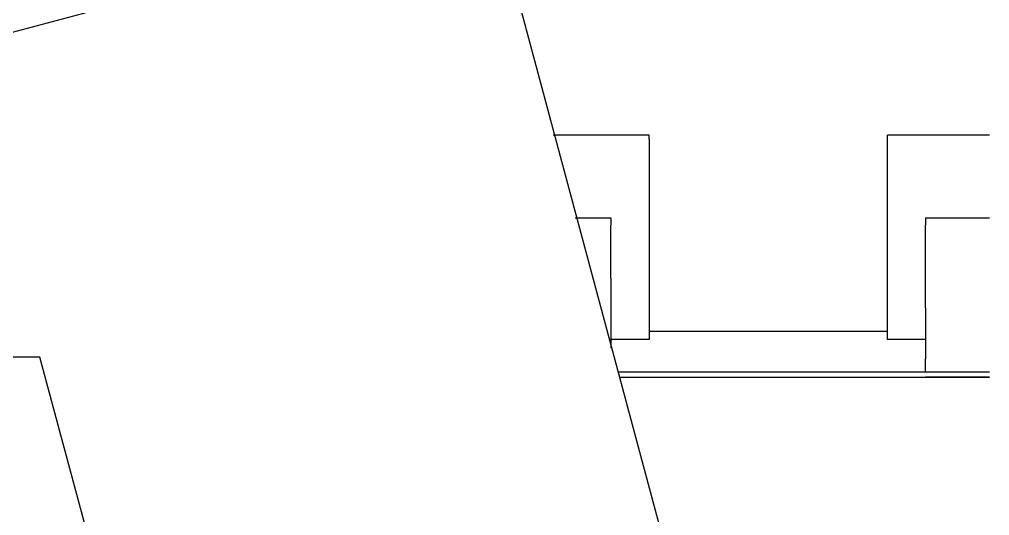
# Model space of a CAD drawing. Extents: x -31701 to 37626, y -27136 to 32271.
# Drawn here: x -12345.4 to -11938.5, y -16425.5 to -16217.3 of the extents above; entities that cross this region are included whole.
import ezdxf

# ---------------------------------------------------------------- set-up
doc = ezdxf.new("R2010")
doc.units = 0
doc.layers.get('0').update_dxf_attribs({"linetype": 'CONTINUOUS'})

msp = doc.modelspace()

# ---------------------------------------------------------------- linework, layer by layer
at = {"color": 251, "linetype": 'Continuous'}
for p, q in [((-12418.32, -16241.41), (-12272.95, -16202.46)), ((-12018.77, -16646.87), (-12137.85, -16202.49))]:
    msp.add_line(p, q, dxfattribs=at)
at = {"color": 104, "linetype": 'Continuous'}
for p, q in [((-12081.35, -16265.93), (-12121.62, -16265.93)), ((-12081.35, -16267.53), (-12081.35, -16265.93)), ((-12081.35, -16267.53), (-12081.35, -16351.59)), ((-11938.51, -16265.93), (-11981.35, -16265.93)), ((-11981.35, -16267.53), (-11981.35, -16265.93)), ((-11981.35, -16351.59), (-11981.35, -16267.53)), ((-12112.35, -16300.53), (-12097.35, -16300.53)), ((-12097.35, -16300.53), (-12097.35, -16303.67)), ((-11965.35, -16300.53), (-11965.35, -16303.67)), ((-11965.35, -16300.53), (-11938.51, -16300.53)), ((-12097.35, -16325.94), (-12097.35, -16303.67)), ((-11965.35, -16325.94), (-11965.35, -16303.67)), ((-12097.35, -16325.94), (-12097.35, -16353.63)), ((-11965.35, -16338.32), (-11965.35, -16325.94)), ((-11965.35, -16338.32), (-11965.35, -16359.79)), ((-12081.35, -16348.29), (-12081.35, -16348.39)), ((-11981.35, -16348.29), (-12081.35, -16348.29)), ((-12097.35, -16351.03), (-12097.35, -16355.09)), ((-12081.35, -16351.59), (-12097.35, -16351.59)), ((-12097.35, -16353.63), (-12097.35, -16351.59)), ((-11965.35, -16351.59), (-11981.35, -16351.59)), ((-12097.35, -16355.53), (-12097.35, -16355.55)), ((-12336.81, -16359.07), (-12387.81, -16359.07)), ((-12259.32, -16646.87), (-12336.81, -16359.07)), ((-11965.35, -16365.19), (-11965.35, -16359.79)), ((-12094.25, -16365.19), (-11938.51, -16365.19)), ((-12093.63, -16367.49), (-11938.51, -16367.49)), ((-11938.51, -16367.49), (-11965.35, -16367.49)), ((-11938.51, -16367.49), (-11965.35, -16367.49))]:
    msp.add_line(p, q, dxfattribs=at)

doc.saveas('drawing.dxf')
